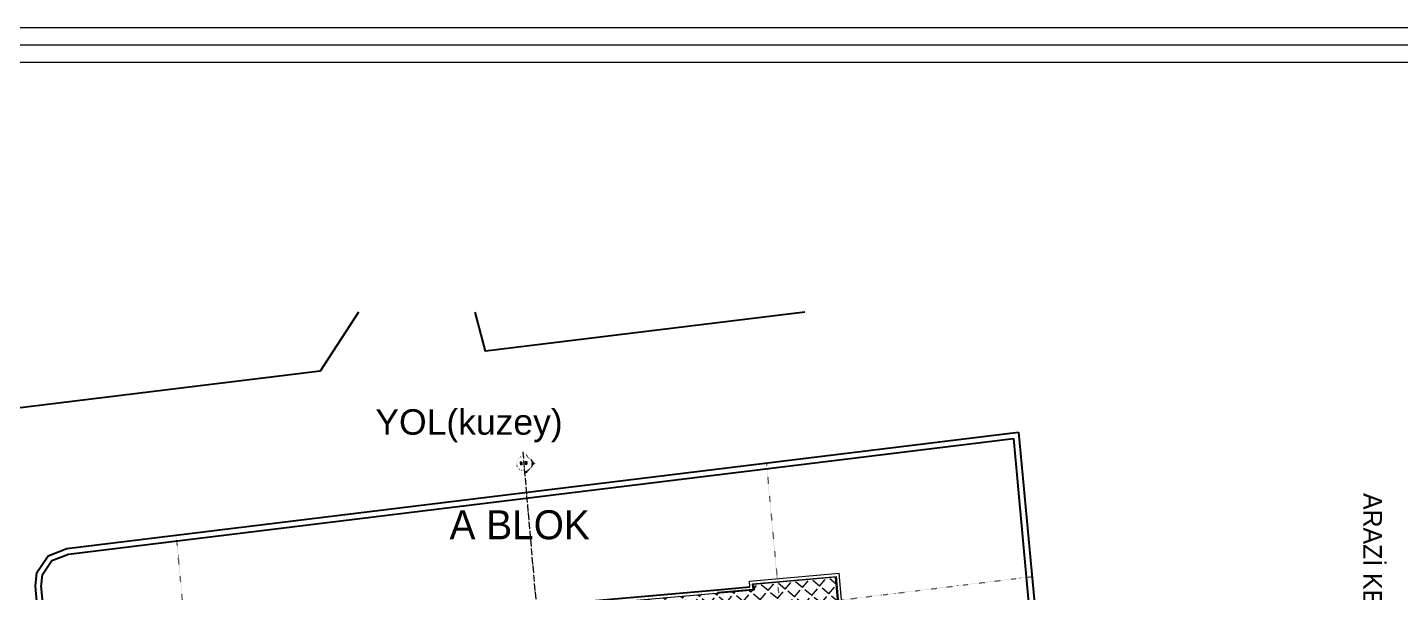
# Model space of a CAD drawing. Header units: millimetres. Extents: x -16104 to 67872, y -88009 to 12107.
# Drawn here: x 1792 to 2975, y -5439 to -4952 of the extents above; entities that cross this region are included whole.
import ezdxf
from ezdxf.enums import TextEntityAlignment as Align

# ---------------------------------------------------------------- set-up
doc = ezdxf.new("R2010")
doc.units = ezdxf.units.MM
doc.linetypes.add('ACAD_ISO04W100', pattern=[30, 24, -3, 0, -3])
doc.linetypes.add('ACAD_ISO07W100', pattern=[3, 0, -3])
for name, color, linetype, lineweight in [('AKS', 1, 'ACAD_ISO07W100', 5), ('balkon', 6, 'Continuous', 5), ('c05', 32, 'Continuous', 13), ('duvar', 123, 'Continuous', 25), ('NOKTA', 232, 'Continuous', 0), ('SıVA', 40, 'Continuous', 9), ('TARAMA', 8, 'Continuous', 15), ('ÖLÇÜ', 252, 'Continuous', 20)]:
    doc.layers.add(name, color=color, linetype=linetype, lineweight=lineweight)
doc.layers.add('arsa', color=7, linetype='Continuous', lineweight=5, true_color=0xb3914f)
doc.styles.add('DIMENSIONS', font='simplex', dxfattribs={"width": 0.8})
doc.styles.add('ÖLÇÜ-50', font='comic.ttf', dxfattribs={"height": 12.5})

# ---------------------------------------------------------------- blocks, each defined once
blk = doc.blocks.new('tyl')
at = {"layer": 'AKS'}
for points in [[(-22703.7, 9761.1), (-22685.8, 9779.9), (-22704.5, 9797.7, -0.198912), (-22696.5, 9779.6, -0.198912)], [(-22703.7, 9761.1), (-22685.8, 9779.9), (-22704.5, 9797.7, -0.198912), (-22696.5, 9779.6, -0.198912)], [(-22721.5, 9742.3), (-22703.7, 9761.1, -0.198912), (-22721.8, 9753.1)], [(-22721.5, 9742.3), (-22703.7, 9761.1, -0.198912), (-22721.8, 9753.1)]]:
    blk.add_hatch(color=1, dxfattribs=at).paths.add_polyline_path(points)
at = {"layer": 'ÖLÇÜ'}
h = blk.add_hatch(dxfattribs=at)
h.set_pattern_fill('ANGLE,_O', color=256, scale=6, angle=50)
h.set_pattern_definition([(50, (-63239.755, 43736.7), (-32.104923, 26.93923), [30.48, -11.43]), (140, (-63239.755, 43736.7), (-26.93923, -32.104923), [30.48, -11.43])])
h.paths.add_polyline_path([(-22462.1, 9295.8), (-22449.3, 9149.4), (-22429.3, 9151.2), (-22436.2, 9230.8, -0.414214), (-22349.6, 9158.1), (-22269.9, 9165.1), (-22140.4, 9176.4), (-21655.2, 9218.9), (-21655.5, 9221.9), (-21635.5, 9223.6), (-21649.8, 9387), (-21932.8, 9362.2), (-21931, 9342.3)])
h.paths.add_polyline_path([(-22462.1, 9295.8), (-22576.1, 9285.9), (-22563.2, 9139.4), (-22499, 9145.1), (-22449.3, 9149.4)])
h.paths.add_polyline_path([(-22131.3, 9269), (-22070.2, 9274.3), (-22066.3, 9229.5), (-22127.4, 9224.1)], flags=24)
h.paths.add_polyline_path([(-22163.7, 9139.7), (-22167.6, 9183.7), (-22122.8, 9187.6), (-22118.9, 9143.6)], flags=9)
h.paths.add_polyline_path([(-22017.2, 9152.5), (-22021.1, 9196.5), (-21976.2, 9200.4), (-21972.4, 9156.4)], flags=9)
h.paths.add_polyline_path([(-21848, 9296.6), (-21748.5, 9305.3), (-21745.9, 9275.7), (-21845.4, 9267)], flags=24)
h.paths.add_polyline_path([(-21852.7, 9320.9), (-21764.7, 9328.7), (-21762.3, 9301.9), (-21850.4, 9294.2)], flags=24)
h.paths.add_polyline_path([(-22520.8, 9145.1), (-22441.1, 9153.6), (-22443, 9171.3), (-22522.7, 9162.7)], flags=9)
h.paths.add_polyline_path([(-22262.3, 9167), (-22172.3, 9176.7), (-22174.2, 9194.3), (-22264.2, 9184.6)], flags=24)
h.paths.add_polyline_path([(-22605.6, 9227.5), (-22561.7, 9231.3), (-22557.8, 9186.5), (-22601.7, 9182.6)], flags=9)
h.paths.add_polyline_path([(-22544.8, 9192.3), (-22549.8, 9249.9), (-22505, 9253.9), (-22500, 9196.2)], flags=24)
h.paths.add_polyline_path([(-22537.3, 9107), (-22541.2, 9151), (-22496.3, 9154.9), (-22492.5, 9110.9)], flags=9)
at = {"layer": 'AKS', "color": 1, "linetype": 'ACAD_ISO04W100'}
blk.add_line((-22727.7, 9820), (-22488.6, 7086.6), dxfattribs=at)
at = {"layer": 'AKS', "color": 1, "linetype": 'ACAD_ISO07W100'}
blk.add_line((-22685.8, 9779.9), (-22727.7, 9820), dxfattribs=at)
at = {"layer": 'AKS', "color": 1}
for p, q in [((-22721.5, 9742.3), (-22685.8, 9779.9)), ((-22685.8, 9779.9), (-22721.5, 9742.3)), ((-22721.5, 9742.3), (-22685.8, 9779.9)), ((-22685.8, 9779.9), (-22721.5, 9742.3))]:
    blk.add_line(p, q, dxfattribs=at)
at = {"layer": 'AKS', "color": 1, "linetype": 'ACAD_ISO07W100'}
blk.add_circle((-22722.4, 9779), 25.9, dxfattribs=at)
at = {"layer": 'balkon'}
for p, q in [((-21946.8, 9374), (-21638, 9401.1)), ((-21945.1, 9354.1), (-21946.8, 9374)), ((-21936, 9365), (-21647.1, 9390.2)), ((-21632.3, 9220.9), (-21647.1, 9390.2)), ((-21621.5, 9211.8), (-21638, 9401.1)), ((-21934.3, 9345), (-21936, 9365))]:
    blk.add_line(p, q, dxfattribs=at)
at = {"layer": 'duvar'}
for p, q in [((-24298, 9486.7), (-21019.6, 9887.6)), ((-21019.6, 9887.6), (-20170.3, 779.1)), ((-24293, 9467.2), (-21037.6, 9865.2)), ((-21037.6, 9865.2), (-20192.1, 797.5)), ((-24402, 9403.3), (-24362.7, 9460.9)), ((-24402, 9403.3), (-24362.7, 9460.9)), ((-24362.7, 9460.9), (-24298, 9486.7)), ((-24362.7, 9460.9), (-24298, 9486.7)), ((-24349.6, 9444.6), (-24293, 9467.2)), ((-24382.6, 9396.2), (-24349.6, 9444.6)), ((-24406.8, 9356.7), (-24402, 9403.3)), ((-24386.9, 9354.6), (-24382.6, 9396.2)), ((-24305.2, 8267.5), (-24406.8, 9356.7)), ((-24285.3, 8269.4), (-24386.9, 9358.5)), ((-23636.1, 9206.2), (-22057.2, 9344.3)), ((-22057.2, 9344.3), (-21945.1, 9354.1)), ((-22056.3, 9334.4), (-21934.3, 9345))]:
    blk.add_line(p, q, dxfattribs=at)
for points in [[(-23293.5, 10301.3), (-23425.6, 10097.1), (-24750.9, 9935.1), (-24857.4, 10174.4), (-24857, 10301.3)], [(-21755.5, 10301.3), (-22856.2, 10166.7), (-22891.9, 10301.3)]]:
    blk.add_lwpolyline(points, dxfattribs=at)
at = {"layer": 'NOKTA', "linetype": 'ACAD_ISO07W100'}
for p, q in [((-21888.5, 9781.3), (-21538.3, 6025.5)), ((-23548.4, 5536.4), (-23921, 9532.8)), ((-24371.1, 8974), (-20973.2, 9389.5))]:
    blk.add_line(p, q, dxfattribs=at)
at = {"layer": 'SıVA'}
blk.add_lwpolyline([(-21635.5, 9223.6), (-21649.8, 9387), (-21932.8, 9362.2), (-21931, 9342.3), (-23760, 9182.3)], dxfattribs=at)
at = {"layer": 'AKS', "color": 1, "style": 'DIMENSIONS', "width": 0.8}
for p in [(-22733.6, 9779.6), (-22716.4, 9781)]:
    blk.add_text('B', height=10.4, rotation=4.5779, dxfattribs=at).set_placement(p, align=Align.MIDDLE)
at = {"layer": 'arsa', "insert": (-23235.5, 9852.3), "char_height": 87.5, "width": 5384.207, "attachment_point": 7}
blk.add_mtext('{\\fArial|b0|i0|c162|p34;YOL(kuzey)}', dxfattribs=at)
at = {"layer": 'duvar', "insert": (-22979.8, 9618.1), "char_height": 100, "width": 1025.899, "attachment_point": 1}
blk.add_mtext('A BLOK', dxfattribs=at)
at = {"layer": 'TARAMA', "style": 'ÖLÇÜ-50'}
blk.add_text('ARAZİ KESİTİ 1/50', height=64, rotation=270, dxfattribs=at).set_placement((-19832.1, 9677.5))

msp = doc.modelspace()

# ---------------------------------------------------------------- linework, layer by layer
at = {"layer": 'c05'}
for points in [[(6601, -8124.8), (6601, -8330.3), (-253, -8330.3), (-253, -4952.5), (6590.6, -4952.5), (6590.6, -6813.4)], [(6586, -8124.8), (6586, -8315.3), (-238, -8315.3), (-238, -4967.5), (6575.6, -4967.5), (6575.6, -6813.4)], [(6571, -8124.8), (6571, -8300.3), (-223, -8300.3), (-223, -4982.5), (6560.6, -4982.5), (6560.6, -6813.4)]]:
    msp.add_lwpolyline(points, dxfattribs=at)

# ---------------------------------------------------------------- block references
at = {"layer": 'duvar', "xscale": 0.25, "yscale": 0.25, "zscale": 0.25}
msp.add_blockref('tyl', (7900.7, -7773.1), dxfattribs=at)

doc.saveas('drawing.dxf')
